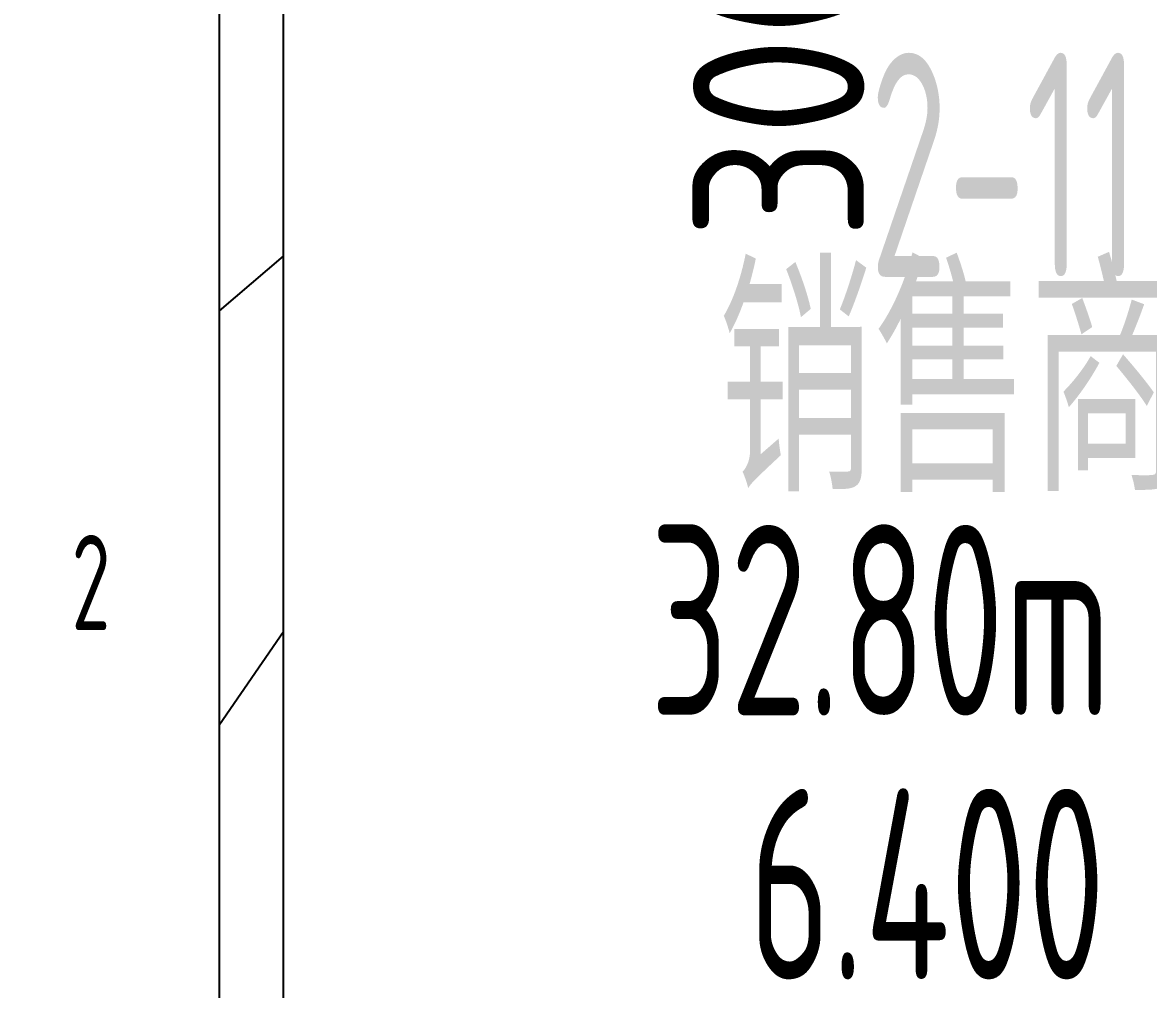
# Model space of a CAD drawing. Header units: inches. Extents: x 0 to 1813292486, y 0 to 3473589894.
# Drawn here: x 600476570 to 600480088, y 3473216766 to 3473219786 of the extents above; entities that cross this region are included whole.
import ezdxf

# ---------------------------------------------------------------- set-up
doc = ezdxf.new("R2010")
doc.units = ezdxf.units.IN
doc.header["$LTSCALE"] = 1000
doc.header["$MEASUREMENT"] = 0
for name, color, linetype in [('A-Anno-Note', 241, 'Continuous'), ('AX-MALL-DIM-P02$0$A-Anno-Dims', 3, 'Continuous'), ('AX-MALL-P02-200$0$A-Anno-Note', 241, 'Continuous'), ('AX-MALL-WALL-P02$0$A-Anno-Note', 241, 'Continuous'), ('AX-MALL-WALL-P02-QT$0$A-Detl-Patt', 8, 'Continuous'), ('AX-MALL-WALL-P02-QT$0$A-Detl-Thin', 131, 'Continuous'), ('AX-MALL-WALL-P02-QT$0$A-Wall', 2, 'Continuous'), ('AX-MALL-WALL-P02-QT$0$A-Wall-Patt', 13, 'Continuous'), ('AX-MALL-WORD-P02$0$A-Anno-Note', 241, 'Continuous'), ('AX-MALL-WORD-P02$0$A-Spac-Iden', 231, 'Continuous')]:
    doc.layers.add(name, color=color, linetype=linetype)
doc.styles.add('AX-MALL-DIM-P02$0$_TCH_DIM_T3', font='gbenor.shx')
doc.styles.add('AX-MALL-WORD-P02$0$_TCH_DIM', font='gbenor.shx')
doc.styles.add('AX-MALL-WORD-P02$0$_TCH_SPACE', font='gbenor.shx', dxfattribs={"bigfont": 'gbcbig.shx'})
doc.styles.add('AX-MALL-WORD-P02$0$STANDARD', font='gbenor.shx', dxfattribs={"bigfont": 'gbcbig.shx'})
doc.dimstyles.new('AX-MALL-DIM-P02$0$_TCH_ARCH&&180', dxfattribs={"dimtxt": 535.5, "dimasz": 270, "dimexe": 450, "dimexo": 450, "dimgap": 137.25, "dimtad": 1, "dimdec": 0, "dimzin": 0, "dimdsep": 46, "dimtxsty": 'AX-MALL-DIM-P02$0$_TCH_DIM_T3', "dimblk": 'AX-MALL-DIM-P02$0$_ArchTick', "dimcen": 0.09, "dimclrt": 7, "dimazin": 2, "dimtfac": 1, "dimtdec": 0, "dimtix": 1, "dimtmove": 2, "dimatfit": 3, "dimfxl": 500, "dimtolj": 1, "dimtzin": 0, "dimarcsym": 0})

# ---------------------------------------------------------------- blocks, each defined once
blk = doc.blocks.new('AX-MALL-WORD-P02')
at = {"layer": 'AX-MALL-WORD-P02$0$A-Anno-Note'}
for s, height, rotation, style, width, p in [('2-11', 700, 339.5681613092015, 'AX-MALL-WORD-P02$0$STANDARD', 0.6, (600291221.9809332, 3473113511.07401)), ('6.400', 595, 339.5681613331429, 'AX-MALL-WORD-P02$0$_TCH_DIM', 0.7, (600290101.9449791, 3473111586.337072))]:
    blk.add_text(s, height=height, rotation=rotation, dxfattribs=dict(at, style=style, width=width)).set_placement(p)
at = {"layer": 'AX-MALL-WORD-P02$0$A-Anno-Note', "style": 'AX-MALL-WORD-P02$0$STANDARD'}
blk.add_text('销售商业', height=675.177304964539, rotation=339.5681613092015, dxfattribs=at).set_placement((600290544.0770373, 3473113048.121064))
at = {"layer": 'AX-MALL-WORD-P02$0$A-Spac-Iden', "style": 'AX-MALL-WORD-P02$0$_TCH_SPACE', "width": 0.7}
for s, height, p in [('2', 297.5, (600288500.3219646, 3473113347.090182)), ('32.80m', 595, (600290100.0447142, 3473112466.994225))]:
    blk.add_text(s, height=height, rotation=339.5681613091017, dxfattribs=at).set_placement(p)
blk = doc.blocks.new('AX-MALL-WALL-P02-QT$0$tj')
at = {"layer": 'AX-MALL-WALL-P02-QT$0$A-Detl-Patt'}
h = blk.add_hatch(dxfattribs=at)
h.set_pattern_fill('STEEL', color=256, scale=100.0000000000001, angle=50.43183869082386)
h.set_pattern_definition([(75.00000000004839, (-14278.19445574284, 156289.8254051208), (-153.3407249234246, 41.08752340989569), []), (75.00000000004839, (-14317.88195610046, 156358.5661673546), (-153.3407249234246, 41.08752340989569), [])])
edge = h.paths.add_edge_path()
edge.add_line((88101.273016572, 47666.64152574539), (87883.93542659283, 47459.84604215622))
edge.add_line((87883.93542659283, 47459.84604215622), (91571.54751467705, 43584.64122533798))
edge.add_arc((262949.389629302, 558937.705083496), 543101.4133620498, 251.6057364187558, 260.0288666978238)
edge.add_arc((172180.8466627672, -2862.146247219684), 27099.9982179492, 64.7128659603706, 96.9316049602786, ccw=False)
edge.add_arc((262948.9730309481, 558936.3205539446), 543099.9677998082, 261.6155114784545, 271.7251478115656)
edge.add_line((279298.9759148359, 16082.51663446426), (279298.9759315252, 16382.65274763107))
edge.add_arc((262948.9742454757, 558936.3204835369), 542799.9676941936, 261.62020364125146, 271.7261014454634, ccw=False)
edge.add_arc((172180.8456921196, -2862.14609140989), 27400.00151046549, 64.80631838577902, 96.83815911678944)
edge.add_arc((262949.394896181, 558937.7037490648), 542801.4137571028, 251.6136389015772, 260.02417327084333, ccw=False)
edge.add_line((91737.26096642017, 43845.69257831573), (88101.273016572, 47666.64152574539))
blk.add_lwpolyline([(88103.03003954887, 47737.33037519455), (87813.24658572674, 47461.60306501389), (91543.92713344097, 43541.13421487808, 0.03677856867194786), (168908.9495433569, 23989.2463850975, -0.1416543586965341), (183742.0972260237, 21592.70785188675, 0.04416604653312874), (279348.9759123325, 16034.00206041336), (279348.9759345055, 16434.18465709686, -0.04414427716130016), (183859.0483468771, 21979.79425859451, 0.1405450684183163), (168919.8474783897, 24393.46752309799, -0.03670519880877311), (91764.87840116024, 43889.20268630981), (88103.03007543087, 47737.33033752441)], format="xyb", dxfattribs=at)
blk.add_lwpolyline([(88101.273016572, 47666.64152574539), (87883.93542659283, 47459.84604215622), (91571.54751467705, 43584.64122533798, 0.0367693963449814), (168910.2986617088, 24039.77597379684, -0.1415142461245126), (183756.7420067787, 21641.08926153183, 0.04414024362697595), (279298.9759148359, 16082.51663446426), (279298.9759315252, 16382.65274763107, -0.04412389944666065), (183844.4648458958, 21931.40288829803, 0.1406825130026793), (168918.4574091434, 24342.94360637665, -0.03671436212623864), (91737.26096642017, 43845.69257831573)], format="xyb", close=True, dxfattribs=at)
blk = doc.blocks.new('AX-MALL-WALL-P02-QT')
at = {"layer": 'AX-MALL-WALL-P02-QT$0$A-Wall-Patt'}
h = blk.add_hatch(dxfattribs=at)
h.set_pattern_fill('普通砖', color=256, scale=200, style=0)
h.set_pattern_definition([(45, (0, 359.0227), (-353.55353201463, 353.55353201463), [])])
h.paths.add_polyline_path([(600287882.4984765, 3473110109.845455), (600288013.4146667, 3473110143.172591), (600290108.7482334, 3473115767.786077), (600290038.3122743, 3473115865.167902), (600289921.3306042, 3473115837.604643), (600287842.167869, 3473110256.399366)])
at = {"layer": 'AX-MALL-WALL-P02-QT$0$A-Wall'}
for p, q in [((600287842.167869, 3473110256.399366), (600289921.3306042, 3473115837.604643)), ((600288013.4146667, 3473110143.172591), (600290108.7482334, 3473115767.786077))]:
    blk.add_line(p, q, dxfattribs=at)
at = {"layer": 'AX-MALL-WALL-P02-QT$0$A-Detl-Thin', "rotation": 339.5681613091762}
blk.add_blockref('AX-MALL-WALL-P02-QT$0$tj', (600144118.6961328, 3473128496.287411), dxfattribs=at)
blk = doc.blocks.new('AX-MALL-WALL-P02')
at = {"layer": 'AX-MALL-WALL-P02$0$A-Anno-Note'}
blk.add_blockref('AX-MALL-WORD-P02', (0, 0), dxfattribs=at)
blk.add_blockref('AX-MALL-WALL-P02-QT', (0, 0), dxfattribs=at)
blk = doc.blocks.new('AX-MALL-DIM-P02$0$_ArchTick')
at = {"color": 0, "linetype": 'ByBlock', "const_width": 0.4}
blk.add_lwpolyline([(-0.5, -0.5), (0.5, 0.5)], dxfattribs=at)
blk = doc.blocks.new('*D575')
at = {"layer": 'AX-MALL-DIM-P02$0$A-Anno-Dims', "color": 0, "lineweight": -2, "transparency": 16777216}
for p, q in [((600292428.5044391, 3473114690.181727), (600291700.5993706, 3473114961.347724)), ((600292017.5611871, 3473114523.129506), (600292122.2890366, 3473114804.255949)), ((600292323.7765894, 3473114409.055284), (600291595.8715211, 3473114680.22128))]:
    blk.add_line(p, q, dxfattribs=at)
at = {"layer": 'AX-MALL-DIM-P02$0$A-Anno-Dims', "color": 0, "lineweight": -2, "transparency": 16777216, "xscale": 270, "yscale": 270, "zscale": 270}
for p, rotation in [((600292122.2890366, 3473114804.255949), 69.56816133354785), ((600292017.5611871, 3473114523.129506), 249.5681613335479)]:
    blk.add_blockref('AX-MALL-DIM-P02$0$_ArchTick', p, dxfattribs=dict(at, rotation=rotation))
at = {"layer": 'AX-MALL-DIM-P02$0$A-Anno-Dims', "color": 7, "transparency": 16777216, "insert": (600291161.9523447, 3473114163.704313), "char_height": 535.5, "attachment_point": 5, "rotation": 69.56816133354785, "style": 'AX-MALL-DIM-P02$0$_TCH_DIM_T3'}
blk.add_mtext('\\A1;300', dxfattribs=at)
blk = doc.blocks.new('AX-MALL-DIM-P02')
at = {"layer": 'AX-MALL-DIM-P02$0$A-Anno-Dims'}
dim = blk.add_linear_dim(base=(600292122.2890366, 3473114804.255949), p1=(600292745.4662554, 3473114251.963509), p2=(600292850.1941049, 3473114533.089953), angle=69.56816130175625, dimstyle='AX-MALL-DIM-P02$0$_TCH_ARCH&&180', dxfattribs=at)
dim.commit()
dim.dimension.update_dxf_attribs({"geometry": '*D575', "text_midpoint": (600291161.9523447, 3473114163.704313), "dimtype": 129})
blk = doc.blocks.new('AX-MALL-P02-200')
at = {"layer": 'AX-MALL-P02-200$0$A-Anno-Note'}
blk.add_blockref('AX-MALL-WALL-P02', (0, 0), dxfattribs=at)
blk.add_blockref('AX-MALL-DIM-P02', (0, 0), dxfattribs=at)

msp = doc.modelspace()

# ---------------------------------------------------------------- block references
at = {"layer": 'A-Anno-Note', "rotation": 20.43183869077545}
msp.add_blockref('AX-MALL-P02-200', (1250392458.527329, 9048125.682563305), dxfattribs=at)

doc.saveas('drawing.dxf')
